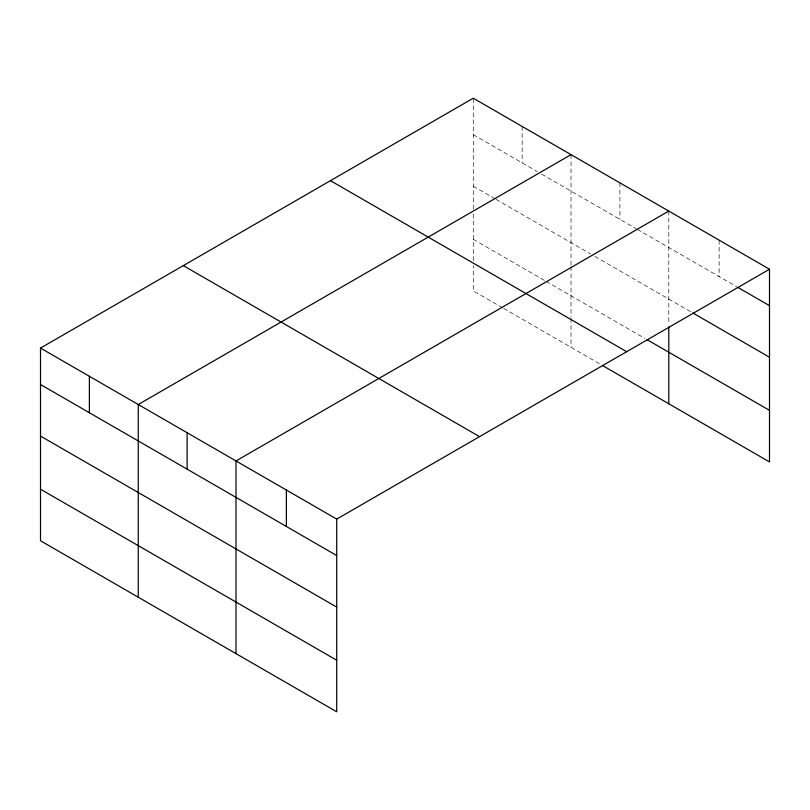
<?xml version="1.0" encoding="UTF-8"?>
<svg xmlns="http://www.w3.org/2000/svg" width="810" height="810" viewBox="0 0 810 810"><rect width="100%" height="100%" fill="white"/><g stroke="black" fill="none" stroke-linecap="round" stroke-linejoin="round"><path stroke-width="0.61" stroke-dasharray="4.05 3.04" d="M473.283 208.98L473.283 98.212M473.283 134.652L537.364 171.649M541.708 174.15L636.204 228.714M637.288 229.341L736.654 286.71M473.283 186.209L495.001 198.754M496.095 199.381L590.581 253.935M594.925 256.446L691.77 312.356M473.283 239.335L544.968 280.726M546.051 281.353L644.892 338.418M502.605 307.83L473.283 290.901L473.283 265.751M503.699 308.458L600.362 364.267M719.138 240.155L719.138 276.595M668.787 211.086L668.787 324.385M619.913 182.868L619.913 219.307M571.03 154.649L571.03 265.417M571.03 266.682L571.03 317.156M571.03 318.411L571.03 347.338M522.156 126.431L522.156 162.871M473.283 214.042L473.283 260.719"/><path stroke-width="1.21" d="M769.5 269.234L473.283 98.212L40.5 348.077L40.5 540.766L336.717 711.788L336.717 519.099L769.5 269.234L769.5 461.923L602.529 365.523M571.03 154.649L138.257 404.514L138.257 597.203M668.787 211.086L236.004 460.951L236.004 653.64M737.758 287.337L769.5 305.674M692.874 312.994L769.5 357.23M647.058 339.673L769.5 410.356M330.46 180.67L626.687 351.692M183.313 265.619L479.54 436.641M40.5 348.077L336.717 519.099M40.5 384.517L336.717 555.538M40.5 436.074L336.717 607.095M40.5 489.2L336.717 660.221M668.787 326.916L668.787 403.775M286.365 490.02L286.365 526.46M187.13 432.732L187.13 469.172M89.373 376.296L89.373 412.735"/></g></svg>
